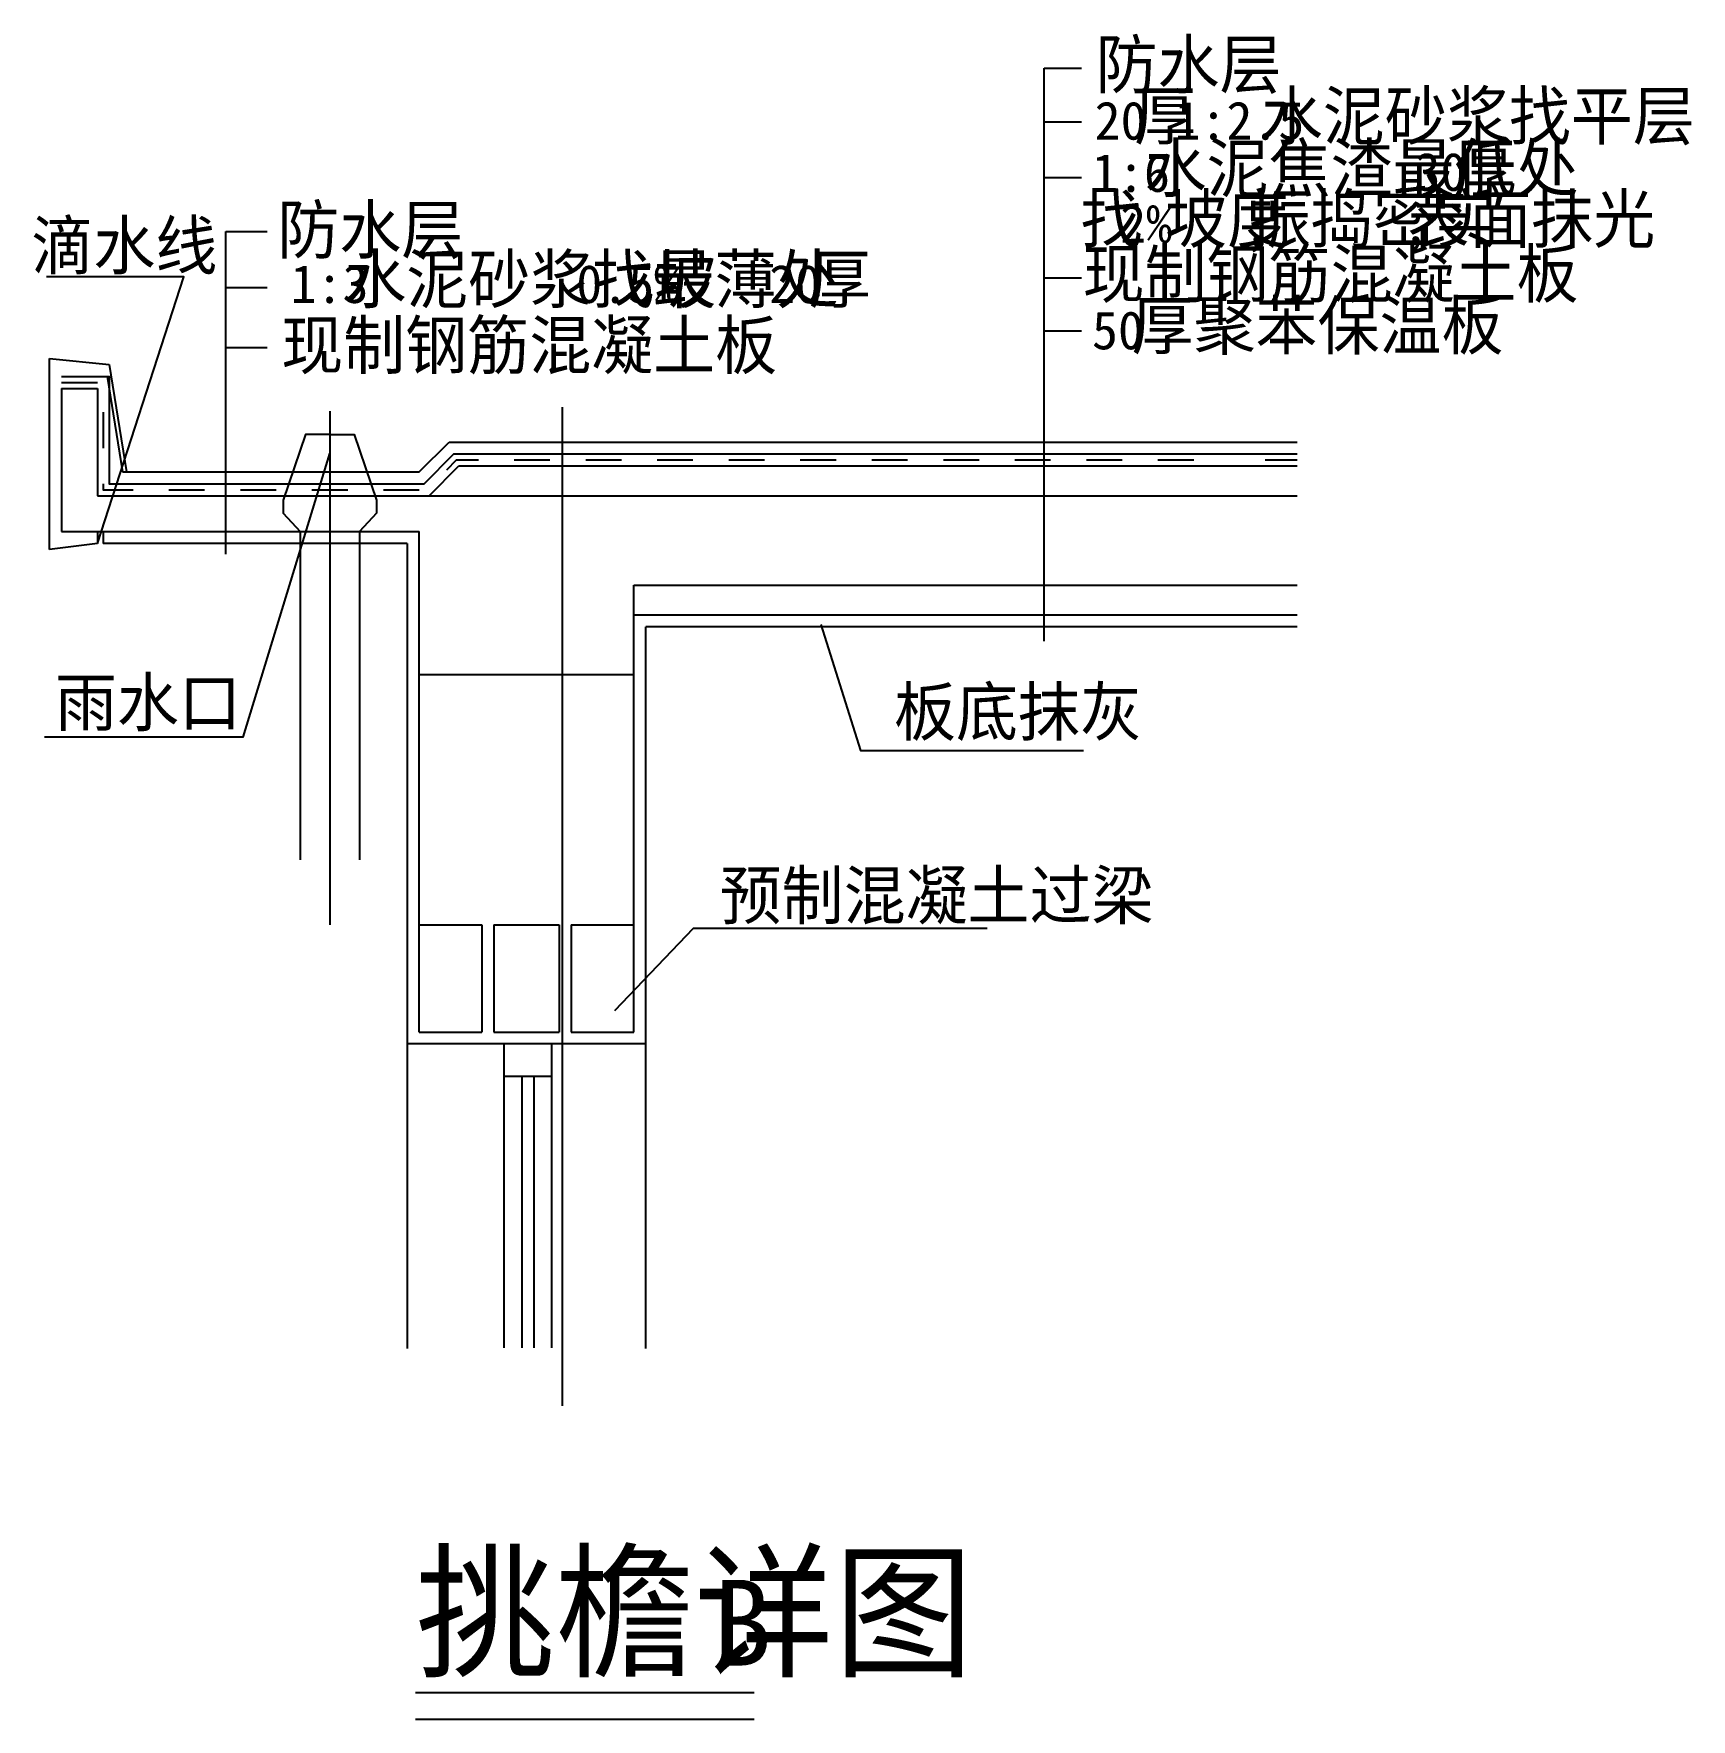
# Model space of a CAD drawing. Header units: metres. Extents: x 10973 to 13754, y 10178 to 13006.
import ezdxf

# ---------------------------------------------------------------- set-up
doc = ezdxf.new("R2010")
doc.units = ezdxf.units.M
for name, color, linetype in [('DOTE', 1, 'Continuous'), ('PUB_DIM', 3, 'Continuous'), ('PUB_HATCH', 7, 'Continuous'), ('PUB_TEXT', 7, 'Continuous'), ('S_SURFACE', 6, 'Continuous'), ('SURFACE', 6, 'Continuous'), ('WALL', 255, 'Continuous'), ('WINDOW', 2, 'Continuous')]:
    doc.layers.add(name, color=color, linetype=linetype)

# ---------------------------------------------------------------- blocks, each defined once
blk = doc.blocks.new('M_N15XYF')
at = {"layer": 'DOTE'}
for p, q in [((-530, 1572.91), (-530, 711.21)), ((-140, 1579.83), (-140, -96.23))]:
    blk.add_line(p, q, dxfattribs=at)
at = {"layer": 'PUB_DIM'}
for p, q in [((668.52, 1187.4), (668.52, 2148.51)), ((668.52, 2148.51), (730.9, 2148.51)), ((668.52, 2058.59), (730.9, 2058.59)), ((668.52, 1965.01), (730.9, 1965.01)), ((-704.29, 1332.87), (-704.29, 1874.53)), ((-704.29, 1874.53), (-634.97, 1874.53)), ((668.52, 1796.57), (730.9, 1796.57)), ((-704.29, 1780.81), (-634.97, 1780.81)), ((668.52, 1707.63), (730.9, 1707.63)), ((-704.29, 1680.02), (-634.97, 1680.02))]:
    blk.add_line(p, q, dxfattribs=at)
for points in [[(-920, 1351.21), (-775.03, 1798.77), (-1005.53, 1798.77)], [(-530, 1533.73), (-570.59, 1533.73), (-608.33, 1423.75), (-608.33, 1401.75), (-580, 1371.21), (-580, 820.41)], [(-530, 1533.73), (-489.41, 1533.73), (-451.67, 1423.75), (-451.67, 1401.75), (-480, 1371.21), (-480, 820.41)], [(-530.62, 1502.31), (-676.16, 1025.76), (-1008.82, 1025.76)], [(293.93, 1215.31), (360.32, 1003.58), (734.23, 1003.58)], [(-52.02, 567.18), (80.22, 705.48), (572.54, 705.48)]]:
    blk.add_lwpolyline(points, dxfattribs=at)
at = {"layer": 'PUB_HATCH'}
for p, q in [((-977.62, 1631.21), (-903.38, 1631.21)), ((-903.38, 1631.21), (-877.85, 1471.21)), ((-380, 1471.21), (-330, 1521.21)), ((-330, 1521.21), (1092.72, 1521.21)), ((-877.85, 1471.21), (-380, 1471.21)), ((-363.43, 1431.21), (-313.43, 1481.21)), ((-313.43, 1481.21), (1092.72, 1481.21)), ((-20, 1231.21), (1092.72, 1231.21))]:
    blk.add_line(p, q, dxfattribs=at)
at = {"layer": 'S_SURFACE'}
for p, q in [((-1000, 1341.21), (-1000, 1661.21)), ((-1000, 1661.21), (-900, 1651.21)), ((-900, 1651.21), (-871.21, 1471.21)), ((-920, 1371.21), (-920, 1351.21)), ((-910, 1371.21), (-910, 1351.21)), ((-920, 1351.21), (-1000, 1341.21)), ((-400, 1351.21), (-910, 1351.21)), ((-400, 1351.21), (-400, 0)), ((0, 0), (0, 1211.21)), ((1092.72, 1211.21), (0, 1211.21)), ((0, 511.21), (-400, 511.21))]:
    blk.add_line(p, q, dxfattribs=at)
at = {"layer": 'SURFACE'}
for points in [[(-980, 1631.21), (-900, 1631.21), (-900, 1451.21), (-371.72, 1451.21), (-321.72, 1501.21), (1092.72, 1501.21)], [(-980, 1621.21), (-920, 1621.21)], [(-910, 1571.21), (-910, 1511.21)], [(-333.93, 1474.85), (-317.57, 1491.21), (-280.71, 1491.21)], [(-220.71, 1491.21), (-160.71, 1491.21)], [(-100.71, 1491.21), (-40.71, 1491.21)], [(19.29, 1491.21), (79.29, 1491.21)], [(139.29, 1491.21), (199.29, 1491.21)], [(259.29, 1491.21), (319.29, 1491.21)], [(379.29, 1491.21), (439.29, 1491.21)], [(499.29, 1491.21), (559.29, 1491.21)], [(619.29, 1491.21), (679.29, 1491.21)], [(739.29, 1491.21), (799.29, 1491.21)], [(859.29, 1491.21), (919.29, 1491.21)], [(1039.29, 1491.21), (1092.72, 1491.21)], [(-910, 1451.21), (-910, 1441.21), (-860, 1441.21)], [(-800, 1441.21), (-740, 1441.21)], [(-680, 1441.21), (-620, 1441.21)], [(-560, 1441.21), (-500, 1441.21)], [(-440, 1441.21), (-380, 1441.21)]]:
    blk.add_lwpolyline(points, dxfattribs=at)
at = {"layer": 'WALL'}
for p, q in [((-980, 1611.21), (-980, 1371.21)), ((-980, 1611.21), (-920, 1611.21)), ((-920, 1611.21), (-920, 1431.21)), ((-920, 1431.21), (1092.72, 1431.21)), ((-980, 1371.21), (-380, 1371.21)), ((-380, 531.21), (-380, 1371.21)), ((-20, 1281.21), (1092.72, 1281.21)), ((-20, 531.21), (-20, 1281.21)), ((-380, 1131.21), (-20, 1131.21)), ((-380, 711.21), (-275, 711.21)), ((-275, 711.21), (-275, 531.21)), ((-255, 711.21), (-145, 711.21)), ((-255, 711.21), (-255, 531.21)), ((-145, 711.21), (-145, 531.21)), ((-125, 711.21), (-20, 711.21)), ((-125, 711.21), (-125, 531.21)), ((-380, 531.21), (-275, 531.21)), ((-255, 531.21), (-145, 531.21)), ((-125, 531.21), (-20, 531.21))]:
    blk.add_line(p, q, dxfattribs=at)
at = {"layer": 'WINDOW'}
for p, q in [((-237.92, 511.21), (-237.92, 1.15)), ((-157.92, 511.21), (-157.92, 1.15)), ((-237.92, 456.92), (-157.92, 456.92)), ((-207.92, 456.92), (-207.92, 1.15)), ((-187.92, 456.92), (-187.92, 1.15))]:
    blk.add_line(p, q, dxfattribs=at)
at = {"layer": 'PUB_TEXT'}
for s, height, p in [('防水层', 80, (754.62, 2115.04)), ('厚', 80, (819.47, 2028.68)), ('水泥砂浆找平层', 80, (1031.99, 2028.68)), ('20', 64, (753.12, 2028.68)), ('1:2.5', 64, (887.14, 2028.68)), ('水泥焦渣最低处', 80, (836.95, 1941.02)), ('厚', 80, (1354.97, 1941.02)), ('1:6', 64, (748.79, 1941.02)), ('30', 64, (1289.76, 1942.81)), ('防水层', 80, (-618.05, 1837.82)), ('找', 80, (729.39, 1855.82)), ('坡度', 80, (871.23, 1855.82)), ('振捣密实', 80, (1011.74, 1855.82)), ('表面抹光', 80, (1277.74, 1855.82)), ('滴水线', 80, (-1030.68, 1811.25)), ('2%', 64, (796.05, 1855.82)), (',', 64, (1003.4, 1855.82)), (',', 64, (1269.9, 1855.82)), ('水泥砂浆找坡', 80, (-505.73, 1754.61)), ('最薄处', 80, (11.47, 1754.61)), ('厚', 80, (273.49, 1754.61)), ('现制钢筋混凝土板', 80, (732.88, 1763.83)), ('1:3', 64, (-595.72, 1754.61)), ('0.5%', 64, (-116.55, 1754.61)), ('20', 64, (207.14, 1754.61)), ('厚聚苯保温板', 80, (815.04, 1676.9)), ('现制钢筋混凝土板', 80, (-611.54, 1643.96)), ('50', 64, (748.69, 1676.9)), ('雨水口', 80, (-991.14, 1044.65)), ('板底抹灰', 80, (416.54, 1028.85)), ('预制混凝土过梁', 80, (123.94, 720.63))]:
    blk.add_text(s, height=height, dxfattribs=at).set_placement(p)

msp = doc.modelspace()

# ---------------------------------------------------------------- linework, layer by layer
at = {"layer": 'PUB_TEXT'}
for points in [[(11613.75, 10222.95), (12181.79, 10222.95)], [(11613.75, 10177.95), (12181.79, 10177.95)]]:
    msp.add_lwpolyline(points, dxfattribs=at)

# ---------------------------------------------------------------- block references
msp.add_blockref('M_N15XYF', (12000, 10800))

# ---------------------------------------------------------------- texts
for s, height, p in [('挑檐详图', 180, (11613.75, 10267.95)), ('B', 144, (12113.39, 10267.95))]:
    msp.add_text(s, height=height, dxfattribs=at).set_placement(p)

doc.saveas('drawing.dxf')
